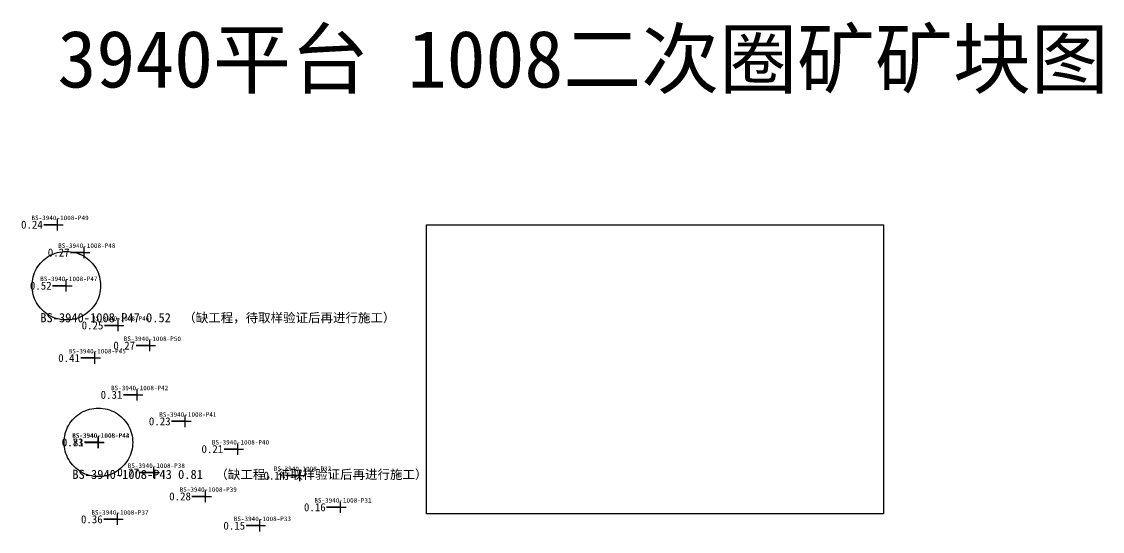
# Model space of a CAD drawing. Header units: metres. Extents: x 470001 to 470177, y 4349638 to 4349825.
# Drawn here: x 470082.1 to 470176.7, y 4349780 to 4349824.5 of the extents above; entities that cross this region are included whole.
import ezdxf

# ---------------------------------------------------------------- set-up
doc = ezdxf.new("R2010")
doc.units = ezdxf.units.M
for name, color, linetype in [('点', 7, 'Continuous'), ('缺工程待取样', 7, 'Continuous'), ('钻孔', 7, 'Continuous')]:
    doc.layers.add(name, color=color, linetype=linetype)
doc.styles.add('CN_TTF', font='simsunb.ttf')
picture_1 = doc.add_image_def('image1.png', size_in_pixel=(1052, 665))

msp = doc.modelspace()

# ---------------------------------------------------------------- linework, layer by layer
at = {"layer": '点', "color": 138, "true_color": 0x004c4c}
for p, q in [((470085.262, 4349806.281), (470085.262, 4349807.281)), ((470084.762, 4349806.781), (470085.762, 4349806.781)), ((470087.104, 4349804.346), (470088.104, 4349804.346)), ((470087.604, 4349803.846), (470087.604, 4349804.846)), ((470085.535, 4349801.444), (470086.535, 4349801.444)), ((470086.035, 4349800.944), (470086.035, 4349801.944)), ((470090.064, 4349797.971), (470091.064, 4349797.971)), ((470090.564, 4349797.471), (470090.564, 4349798.471)), ((470093.338, 4349795.706), (470093.338, 4349796.706)), ((470092.838, 4349796.206), (470093.838, 4349796.206)), ((470088.015, 4349795.119), (470089.015, 4349795.119)), ((470088.515, 4349794.619), (470088.515, 4349795.619)), ((470091.727, 4349791.899), (470092.727, 4349791.899)), ((470092.227, 4349791.399), (470092.227, 4349792.399)), ((470096.447, 4349789.08), (470096.447, 4349790.08)), ((470095.947, 4349789.58), (470096.947, 4349789.58)), ((470088.817, 4349787.242), (470088.817, 4349788.242)), ((470088.84, 4349787.239), (470088.84, 4349788.239)), ((470088.317, 4349787.742), (470089.317, 4349787.742)), ((470088.34, 4349787.739), (470089.34, 4349787.739)), ((470100.548, 4349787.151), (470101.548, 4349787.151)), ((470101.048, 4349786.651), (470101.048, 4349787.651)), ((470093.686, 4349784.604), (470093.686, 4349785.604)), ((470106.476, 4349784.333), (470106.476, 4349785.333)), ((470093.186, 4349785.104), (470094.186, 4349785.104)), ((470105.976, 4349784.833), (470106.976, 4349784.833)), ((470098.226, 4349782.514), (470098.226, 4349783.514)), ((470097.726, 4349783.014), (470098.726, 4349783.014)), ((470110.014, 4349781.567), (470110.014, 4349782.567)), ((470090.505, 4349780.511), (470090.505, 4349781.511)), ((470109.514, 4349782.067), (470110.514, 4349782.067)), ((470090.005, 4349781.011), (470091.005, 4349781.011)), ((470102.967, 4349779.952), (470102.967, 4349780.952)), ((470102.467, 4349780.452), (470103.467, 4349780.452))]:
    msp.add_line(p, q, dxfattribs=at)
at = {"layer": '缺工程待取样', "color": 6}
for points in [[(470089.035, 4349801.444), (470089.029, 4349801.248), (470089.009, 4349801.052), (470088.977, 4349800.859), (470088.933, 4349800.668), (470088.876, 4349800.48), (470088.807, 4349800.296), (470088.726, 4349800.117), (470088.633, 4349799.944), (470088.529, 4349799.777), (470088.415, 4349799.618), (470088.291, 4349799.466), (470088.156, 4349799.323), (470088.013, 4349799.188), (470087.861, 4349799.064), (470087.702, 4349798.95), (470087.535, 4349798.846), (470087.362, 4349798.753), (470087.183, 4349798.672), (470086.999, 4349798.603), (470086.811, 4349798.546), (470086.62, 4349798.502), (470086.427, 4349798.47), (470086.231, 4349798.45), (470086.035, 4349798.444), (470085.839, 4349798.45), (470085.643, 4349798.47), (470085.45, 4349798.502), (470085.259, 4349798.546), (470085.071, 4349798.603), (470084.887, 4349798.672), (470084.708, 4349798.753), (470084.535, 4349798.846), (470084.368, 4349798.95), (470084.209, 4349799.064), (470084.057, 4349799.188), (470083.914, 4349799.323), (470083.779, 4349799.466), (470083.655, 4349799.618), (470083.541, 4349799.777), (470083.437, 4349799.944), (470083.344, 4349800.117), (470083.263, 4349800.296), (470083.194, 4349800.48), (470083.137, 4349800.668), (470083.093, 4349800.859), (470083.061, 4349801.052), (470083.041, 4349801.248), (470083.035, 4349801.444), (470083.041, 4349801.64), (470083.061, 4349801.836), (470083.093, 4349802.029), (470083.137, 4349802.22), (470083.194, 4349802.408), (470083.263, 4349802.592), (470083.344, 4349802.771), (470083.437, 4349802.944), (470083.541, 4349803.111), (470083.655, 4349803.27), (470083.779, 4349803.422), (470083.914, 4349803.565), (470084.057, 4349803.7), (470084.209, 4349803.824), (470084.368, 4349803.938), (470084.535, 4349804.042), (470084.708, 4349804.135), (470084.887, 4349804.216), (470085.071, 4349804.285), (470085.259, 4349804.342), (470085.45, 4349804.386), (470085.643, 4349804.418), (470085.839, 4349804.438), (470086.035, 4349804.444), (470086.231, 4349804.438), (470086.427, 4349804.418), (470086.62, 4349804.386), (470086.811, 4349804.342), (470086.999, 4349804.285), (470087.183, 4349804.216), (470087.362, 4349804.135), (470087.535, 4349804.042), (470087.702, 4349803.938), (470087.861, 4349803.824), (470088.013, 4349803.7), (470088.156, 4349803.565), (470088.291, 4349803.422), (470088.415, 4349803.27), (470088.529, 4349803.111), (470088.633, 4349802.944), (470088.726, 4349802.771), (470088.807, 4349802.592), (470088.876, 4349802.408), (470088.933, 4349802.22), (470088.977, 4349802.029), (470089.009, 4349801.836), (470089.029, 4349801.64), (470089.035, 4349801.444)], [(470091.84, 4349787.739), (470091.834, 4349787.543), (470091.814, 4349787.347), (470091.782, 4349787.154), (470091.738, 4349786.963), (470091.681, 4349786.775), (470091.612, 4349786.591), (470091.531, 4349786.412), (470091.438, 4349786.239), (470091.334, 4349786.072), (470091.22, 4349785.913), (470091.096, 4349785.761), (470090.961, 4349785.618), (470090.818, 4349785.483), (470090.666, 4349785.359), (470090.507, 4349785.245), (470090.34, 4349785.141), (470090.167, 4349785.048), (470089.988, 4349784.967), (470089.804, 4349784.898), (470089.616, 4349784.841), (470089.425, 4349784.797), (470089.232, 4349784.765), (470089.036, 4349784.745), (470088.84, 4349784.739), (470088.644, 4349784.745), (470088.448, 4349784.765), (470088.255, 4349784.797), (470088.064, 4349784.841), (470087.876, 4349784.898), (470087.692, 4349784.967), (470087.513, 4349785.048), (470087.34, 4349785.141), (470087.173, 4349785.245), (470087.014, 4349785.359), (470086.862, 4349785.483), (470086.719, 4349785.618), (470086.584, 4349785.761), (470086.46, 4349785.913), (470086.346, 4349786.072), (470086.242, 4349786.239), (470086.149, 4349786.412), (470086.068, 4349786.591), (470085.999, 4349786.775), (470085.942, 4349786.963), (470085.898, 4349787.154), (470085.866, 4349787.347), (470085.846, 4349787.543), (470085.84, 4349787.739), (470085.846, 4349787.935), (470085.866, 4349788.131), (470085.898, 4349788.324), (470085.942, 4349788.515), (470085.999, 4349788.703), (470086.068, 4349788.887), (470086.149, 4349789.066), (470086.242, 4349789.239), (470086.346, 4349789.406), (470086.46, 4349789.565), (470086.584, 4349789.717), (470086.719, 4349789.86), (470086.862, 4349789.995), (470087.014, 4349790.119), (470087.173, 4349790.233), (470087.34, 4349790.337), (470087.513, 4349790.43), (470087.692, 4349790.511), (470087.876, 4349790.58), (470088.064, 4349790.637), (470088.255, 4349790.681), (470088.448, 4349790.713), (470088.644, 4349790.733), (470088.84, 4349790.739), (470089.036, 4349790.733), (470089.232, 4349790.713), (470089.425, 4349790.681), (470089.616, 4349790.637), (470089.804, 4349790.58), (470089.988, 4349790.511), (470090.167, 4349790.43), (470090.34, 4349790.337), (470090.507, 4349790.233), (470090.666, 4349790.119), (470090.818, 4349789.995), (470090.961, 4349789.86), (470091.096, 4349789.717), (470091.22, 4349789.565), (470091.334, 4349789.406), (470091.438, 4349789.239), (470091.531, 4349789.066), (470091.612, 4349788.887), (470091.681, 4349788.703), (470091.738, 4349788.515), (470091.782, 4349788.324), (470091.814, 4349788.131), (470091.834, 4349787.935), (470091.84, 4349787.739)]]:
    msp.add_lwpolyline(points, close=True, dxfattribs=at)
at = {"layer": '钻孔', "color": 8, "lineweight": 35}
for p, q in [((470085.262, 4349806.781), (470084.062, 4349806.781)), ((470087.604, 4349804.346), (470086.404, 4349804.346)), ((470090.564, 4349797.971), (470089.364, 4349797.971)), ((470093.338, 4349796.206), (470092.138, 4349796.206)), ((470088.515, 4349795.119), (470087.315, 4349795.119)), ((470092.227, 4349791.899), (470091.027, 4349791.899)), ((470096.447, 4349789.58), (470095.247, 4349789.58)), ((470101.048, 4349787.151), (470099.848, 4349787.151)), ((470093.686, 4349785.104), (470092.486, 4349785.104)), ((470106.476, 4349784.833), (470105.276, 4349784.833)), ((470098.226, 4349783.014), (470097.026, 4349783.014)), ((470110.014, 4349782.067), (470108.814, 4349782.067)), ((470090.505, 4349781.011), (470089.305, 4349781.011)), ((470102.967, 4349780.452), (470101.767, 4349780.452))]:
    msp.add_line(p, q, dxfattribs=at)
at = {"layer": '钻孔', "color": 4, "lineweight": 35}
for p, q in [((470086.035, 4349801.444), (470084.835, 4349801.444)), ((470088.817, 4349787.742), (470087.617, 4349787.742)), ((470088.84, 4349787.739), (470087.64, 4349787.739))]:
    msp.add_line(p, q, dxfattribs=at)

# ---------------------------------------------------------------- texts
at = {"color": 7, "style": 'CN_TTF'}
msp.add_text('3940平台 1008二次圈矿矿块图', height=5, dxfattribs=at).set_placement((470085.262, 4349818.781))
at = {"layer": '缺工程待取样', "color": 6, "style": 'CN_TTF'}
for s, p in [('BS-3940-1008-P47 0.52  （缺工程，待取样验证后再进行施工）', (470083.755, 4349798.244)), ('BS-3940-1008-P43 0.81  （缺工程，待取样验证后再进行施工）', (470086.56, 4349784.539))]:
    msp.add_text(s, height=0.8, dxfattribs=at).set_placement(p)
at = {"layer": '钻孔', "color": 8, "style": 'CN_TTF'}
for s, p in [('0.24', (470082.072, 4349806.431)), ('0.27', (470084.414, 4349803.996)), ('0.25', (470087.374, 4349797.621)), ('0.27', (470090.148, 4349795.856)), ('0.41', (470085.325, 4349794.769)), ('0.31', (470089.037, 4349791.549)), ('0.23', (470093.257, 4349789.23)), ('0.21', (470097.858, 4349786.801)), ('0.27', (470090.496, 4349784.754)), ('0.14', (470103.286, 4349784.483)), ('0.28', (470095.036, 4349782.664)), ('0.16', (470106.824, 4349781.717)), ('0.36', (470087.315, 4349780.661)), ('0.15', (470099.777, 4349780.102))]:
    msp.add_text(s, height=0.7, dxfattribs=at).set_placement(p)
at = {"layer": '钻孔', "color": 138, "true_color": 0x004c4c, "style": 'CN_TTF'}
for s, p in [('BS-3940-1008-P49', (470082.982, 4349807.181)), ('BS-3940-1008-P48', (470085.324, 4349804.746)), ('BS-3940-1008-P47', (470083.755, 4349801.844)), ('BS-3940-1008-P46', (470088.284, 4349798.371)), ('BS-3940-1008-P50', (470091.058, 4349796.606)), ('BS-3940-1008-P45', (470086.235, 4349795.519)), ('BS-3940-1008-P42', (470089.947, 4349792.299)), ('BS-3940-1008-P41', (470094.167, 4349789.98)), ('BS-3940-1008-P44', (470086.537, 4349788.142)), ('BS-3940-1008-P43', (470086.56, 4349788.139)), ('BS-3940-1008-P40', (470098.768, 4349787.551)), ('BS-3940-1008-P38', (470091.406, 4349785.504)), ('BS-3940-1008-P32', (470104.196, 4349785.233)), ('BS-3940-1008-P39', (470095.946, 4349783.414)), ('BS-3940-1008-P31', (470107.734, 4349782.467)), ('BS-3940-1008-P37', (470088.225, 4349781.411)), ('BS-3940-1008-P33', (470100.687, 4349780.852))]:
    msp.add_text(s, height=0.4, dxfattribs=at).set_placement(p)
at = {"layer": '钻孔', "color": 4, "style": 'CN_TTF'}
for s, p in [('0.52', (470082.845, 4349801.094)), ('0.73', (470085.627, 4349787.392)), ('0.81', (470085.65, 4349787.389))]:
    msp.add_text(s, height=0.7, dxfattribs=at).set_placement(p)

# ---------------------------------------------------------------- pictures from other files: only their frames are drawn
image = msp.add_image(picture_1, insert=(470117.541, 4349781.496), size_in_units=(40, 25.285))

doc.saveas('drawing.dxf')
